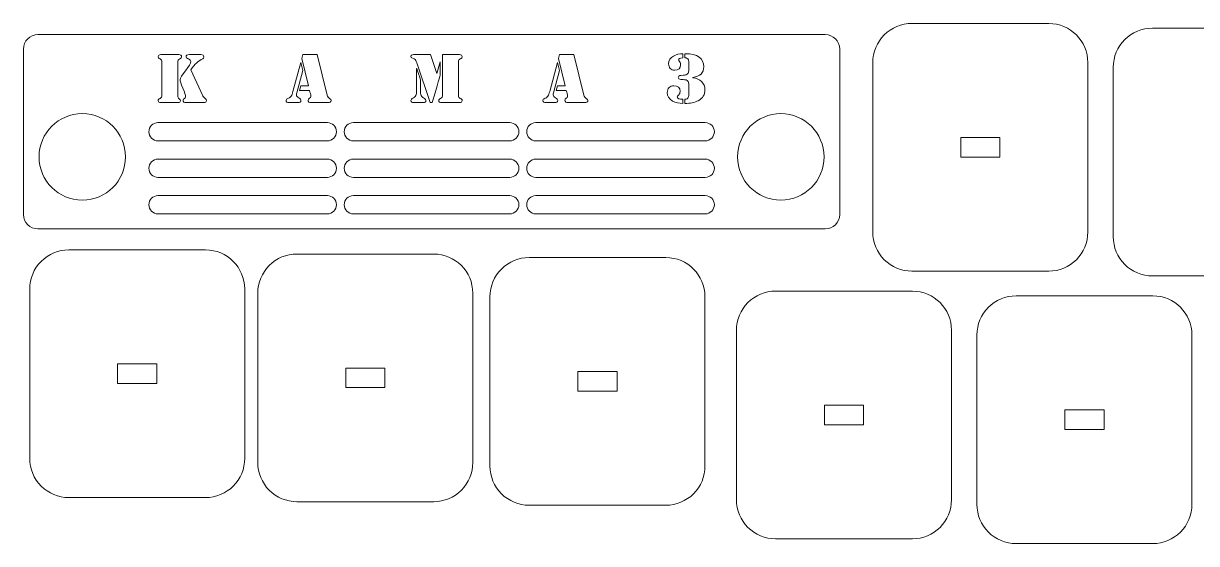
# Model space of a CAD drawing. Header units: centimetres. Extents: x -259 to 261, y 17 to 228.
# Drawn here: x -33.4 to -12.33, y 88.86 to 98.19 of the extents above; entities that cross this region are included whole.
import ezdxf

# ---------------------------------------------------------------- set-up
doc = ezdxf.new("R2010")
doc.units = ezdxf.units.CM
doc.header["$MEASUREMENT"] = 0
doc.layers.add('layer 1', color=7, linetype='Continuous')

msp = doc.modelspace()

# ---------------------------------------------------------------- linework, layer by layer
at = {"layer": 'layer 1', "color": 250, "lineweight": 9}
for points, knots in [([(-18.14339, 97.49106), (-18.14339, 97.67724), (-18.06944, 97.8558), (-17.93778, 97.98745), (-17.93778, 97.98745), (-17.80613, 98.11911), (-17.62757, 98.19306), (-17.44139, 98.19306), (-17.44139, 98.19306), (-17.44139, 98.19306), (-14.98439, 98.19306), (-14.98439, 98.19306), (-14.98439, 98.19306), (-14.59669, 98.19306), (-14.28239, 97.87876), (-14.28239, 97.49106), (-14.28239, 97.49106), (-14.28239, 97.49106), (-14.28239, 94.44906), (-14.28239, 94.44906), (-14.28239, 94.44906), (-14.28239, 94.26288), (-14.35634, 94.08432), (-14.488, 93.95267), (-14.488, 93.95267), (-14.61965, 93.82101), (-14.79821, 93.74706), (-14.98439, 93.74706), (-14.98439, 93.74706), (-14.98439, 93.74706), (-17.44139, 93.74706), (-17.44139, 93.74706), (-17.44139, 93.74706), (-17.62757, 93.74706), (-17.80613, 93.82101), (-17.93778, 93.95267), (-17.93778, 93.95267), (-18.06944, 94.08432), (-18.14339, 94.26288), (-18.14339, 94.44906), (-18.14339, 94.44906), (-18.14339, 94.44906), (-18.14339, 97.49106), (-18.14339, 97.49106)], [0, 0, 0, 0, 0.08333333, 0.08333333, 0.08333333, 0.08333333, 0.16666667, 0.16666667, 0.16666667, 0.16666667, 0.25, 0.25, 0.25, 0.25, 0.33333333, 0.33333333, 0.33333333, 0.33333333, 0.41666667, 0.41666667, 0.41666667, 0.41666667, 0.5, 0.5, 0.5, 0.5, 0.58333333, 0.58333333, 0.58333333, 0.58333333, 0.66666667, 0.66666667, 0.66666667, 0.66666667, 0.75, 0.75, 0.75, 0.75, 0.83333333, 0.83333333, 0.83333333, 0.83333333, 1, 1, 1, 1]), ([(-13.82538, 97.40639), (-13.82538, 97.59257), (-13.75143, 97.77113), (-13.61977, 97.90278), (-13.61977, 97.90278), (-13.48812, 98.03444), (-13.30956, 98.10839), (-13.12338, 98.10839), (-13.12338, 98.10839), (-13.12338, 98.10839), (-10.66638, 98.10839), (-10.66638, 98.10839), (-10.66638, 98.10839), (-10.27868, 98.10839), (-9.96438, 97.79409), (-9.96438, 97.40639), (-9.96438, 97.40639), (-9.96438, 97.40639), (-9.96438, 94.36439), (-9.96438, 94.36439), (-9.96438, 94.36439), (-9.96438, 94.17821), (-10.03833, 93.99965), (-10.16999, 93.868), (-10.16999, 93.868), (-10.30164, 93.73634), (-10.4802, 93.66239), (-10.66638, 93.66239), (-10.66638, 93.66239), (-10.66638, 93.66239), (-13.12338, 93.66239), (-13.12338, 93.66239), (-13.12338, 93.66239), (-13.30956, 93.66239), (-13.48812, 93.73634), (-13.61977, 93.868), (-13.61977, 93.868), (-13.75143, 93.99965), (-13.82538, 94.17821), (-13.82538, 94.36439), (-13.82538, 94.36439), (-13.82538, 94.36439), (-13.82538, 97.40639), (-13.82538, 97.40639)], [0, 0, 0, 0, 0.08333333, 0.08333333, 0.08333333, 0.08333333, 0.16666667, 0.16666667, 0.16666667, 0.16666667, 0.25, 0.25, 0.25, 0.25, 0.33333333, 0.33333333, 0.33333333, 0.33333333, 0.41666667, 0.41666667, 0.41666667, 0.41666667, 0.5, 0.5, 0.5, 0.5, 0.58333333, 0.58333333, 0.58333333, 0.58333333, 0.66666667, 0.66666667, 0.66666667, 0.66666667, 0.75, 0.75, 0.75, 0.75, 0.83333333, 0.83333333, 0.83333333, 0.83333333, 1, 1, 1, 1]), ([(-32.33869, 96.57497), (-32.76732, 96.57497), (-33.11481, 96.22748), (-33.11481, 95.79884), (-33.11481, 95.79884), (-33.11481, 95.3702), (-32.76732, 95.02273), (-32.33869, 95.02273), (-32.33869, 95.02273), (-31.91005, 95.02273), (-31.56257, 95.3702), (-31.56257, 95.79884), (-31.56257, 95.79884), (-31.56257, 96.22748), (-31.91005, 96.57497), (-32.33869, 96.57497)], [0, 0, 0, 0, 0.2, 0.2, 0.2, 0.2, 0.4, 0.4, 0.4, 0.4, 0.6, 0.6, 0.6, 0.6, 1, 1, 1, 1]), ([(-19.79493, 96.57497), (-19.36628, 96.57497), (-19.01881, 96.22748), (-19.01881, 95.79884), (-19.01881, 95.79884), (-19.01881, 95.3702), (-19.36628, 95.02273), (-19.79493, 95.02273), (-19.79493, 95.02273), (-20.22357, 95.02273), (-20.57105, 95.3702), (-20.57105, 95.79884), (-20.57105, 95.79884), (-20.57105, 96.22748), (-20.22357, 96.57497), (-19.79493, 96.57497)], [0, 0, 0, 0, 0.2, 0.2, 0.2, 0.2, 0.4, 0.4, 0.4, 0.4, 0.6, 0.6, 0.6, 0.6, 1, 1, 1, 1]), ([(-30.98083, 96.08542), (-31.07128, 96.08542), (-31.14462, 96.15877), (-31.14462, 96.24921), (-31.14462, 96.24921), (-31.14462, 96.33972), (-31.07128, 96.41301), (-30.98083, 96.41301)], [0, 0, 0, 0, 0.33333333, 0.33333333, 0.33333333, 0.33333333, 1, 1, 1, 1]), ([(-27.93878, 96.41301), (-27.84834, 96.41301), (-27.775, 96.33972), (-27.775, 96.24921), (-27.775, 96.24921), (-27.775, 96.15877), (-27.84834, 96.08542), (-27.93878, 96.08542)], [0, 0, 0, 0, 0.33333333, 0.33333333, 0.33333333, 0.33333333, 1, 1, 1, 1]), ([(-27.47081, 96.08542), (-27.56126, 96.08542), (-27.6346, 96.15877), (-27.6346, 96.24921), (-27.6346, 96.24921), (-27.6346, 96.33972), (-27.56126, 96.41301), (-27.47081, 96.41301)], [0, 0, 0, 0, 0.33333333, 0.33333333, 0.33333333, 0.33333333, 1, 1, 1, 1]), ([(-24.66281, 96.41301), (-24.57231, 96.41301), (-24.49907, 96.33972), (-24.49907, 96.24921), (-24.49907, 96.24921), (-24.49907, 96.15877), (-24.57231, 96.08542), (-24.66281, 96.08542)], [0, 0, 0, 0, 0.33333333, 0.33333333, 0.33333333, 0.33333333, 1, 1, 1, 1]), ([(-24.19478, 96.08542), (-24.28528, 96.08542), (-24.35857, 96.15877), (-24.35857, 96.24921), (-24.35857, 96.24921), (-24.35857, 96.33972), (-24.28528, 96.41301), (-24.19478, 96.41301)], [0, 0, 0, 0, 0.33333333, 0.33333333, 0.33333333, 0.33333333, 1, 1, 1, 1]), ([(-21.15284, 96.41301), (-21.06234, 96.41301), (-20.989, 96.33972), (-20.989, 96.24921), (-20.989, 96.24921), (-20.989, 96.15877), (-21.06234, 96.08542), (-21.15284, 96.08542)], [0, 0, 0, 0, 0.33333333, 0.33333333, 0.33333333, 0.33333333, 1, 1, 1, 1]), ([(-16.56485, 95.79408), (-16.56485, 95.79408), (-15.86093, 95.79408), (-15.86093, 95.79408), (-15.86093, 95.79408), (-15.86093, 95.79408), (-15.86093, 96.14604), (-15.86093, 96.14604), (-15.86093, 96.14604), (-15.86093, 96.14604), (-16.56485, 96.14604), (-16.56485, 96.14604), (-16.56485, 96.14604), (-16.56485, 96.14604), (-16.56485, 95.79408), (-16.56485, 95.79408)], [0, 0, 0, 0, 0.2, 0.2, 0.2, 0.2, 0.4, 0.4, 0.4, 0.4, 0.6, 0.6, 0.6, 0.6, 1, 1, 1, 1]), ([(-30.98083, 95.43019), (-31.07128, 95.43019), (-31.14462, 95.50358), (-31.14462, 95.59399), (-31.14462, 95.59399), (-31.14462, 95.68443), (-31.07128, 95.75778), (-30.98083, 95.75778)], [0, 0, 0, 0, 0.33333333, 0.33333333, 0.33333333, 0.33333333, 1, 1, 1, 1]), ([(-27.93878, 95.75778), (-27.84834, 95.75778), (-27.775, 95.68443), (-27.775, 95.59399), (-27.775, 95.59399), (-27.775, 95.50358), (-27.84834, 95.43019), (-27.93878, 95.43019)], [0, 0, 0, 0, 0.33333333, 0.33333333, 0.33333333, 0.33333333, 1, 1, 1, 1]), ([(-27.47081, 95.75778), (-27.56126, 95.75778), (-27.6346, 95.68443), (-27.6346, 95.59399), (-27.6346, 95.59399), (-27.6346, 95.50358), (-27.56126, 95.43019), (-27.47081, 95.43019)], [0, 0, 0, 0, 0.33333333, 0.33333333, 0.33333333, 0.33333333, 1, 1, 1, 1]), ([(-24.66281, 95.43019), (-24.57231, 95.43019), (-24.49907, 95.50358), (-24.49907, 95.59399), (-24.49907, 95.59399), (-24.49907, 95.68443), (-24.57231, 95.75778), (-24.66281, 95.75778)], [0, 0, 0, 0, 0.33333333, 0.33333333, 0.33333333, 0.33333333, 1, 1, 1, 1]), ([(-24.19478, 95.75778), (-24.28528, 95.75778), (-24.35857, 95.68443), (-24.35857, 95.59399), (-24.35857, 95.59399), (-24.35857, 95.50358), (-24.28528, 95.43019), (-24.19478, 95.43019)], [0, 0, 0, 0, 0.33333333, 0.33333333, 0.33333333, 0.33333333, 1, 1, 1, 1]), ([(-21.15284, 95.43019), (-21.06234, 95.43019), (-20.989, 95.50358), (-20.989, 95.59399), (-20.989, 95.59399), (-20.989, 95.68443), (-21.06234, 95.75778), (-21.15284, 95.75778)], [0, 0, 0, 0, 0.33333333, 0.33333333, 0.33333333, 0.33333333, 1, 1, 1, 1]), ([(-30.98083, 94.77502), (-31.07128, 94.77502), (-31.14462, 94.84837), (-31.14462, 94.93886), (-31.14462, 94.93886), (-31.14462, 95.02932), (-31.07128, 95.10265), (-30.98083, 95.10265)], [0, 0, 0, 0, 0.33333333, 0.33333333, 0.33333333, 0.33333333, 1, 1, 1, 1]), ([(-27.93878, 95.10265), (-27.84834, 95.10265), (-27.775, 95.02932), (-27.775, 94.93886), (-27.775, 94.93886), (-27.775, 94.84837), (-27.84834, 94.77502), (-27.93878, 94.77502)], [0, 0, 0, 0, 0.33333333, 0.33333333, 0.33333333, 0.33333333, 1, 1, 1, 1]), ([(-27.47081, 94.77502), (-27.56126, 94.77502), (-27.6346, 94.84837), (-27.6346, 94.93886), (-27.6346, 94.93886), (-27.6346, 95.02932), (-27.56126, 95.10265), (-27.47081, 95.10265)], [0, 0, 0, 0, 0.33333333, 0.33333333, 0.33333333, 0.33333333, 1, 1, 1, 1]), ([(-24.66281, 95.10265), (-24.57231, 95.10265), (-24.49907, 95.02932), (-24.49907, 94.93886), (-24.49907, 94.93886), (-24.49907, 94.84837), (-24.57231, 94.77502), (-24.66281, 94.77502)], [0, 0, 0, 0, 0.33333333, 0.33333333, 0.33333333, 0.33333333, 1, 1, 1, 1]), ([(-24.19478, 95.10265), (-24.28528, 95.10265), (-24.35857, 95.02932), (-24.35857, 94.93886), (-24.35857, 94.93886), (-24.35857, 94.84837), (-24.28528, 94.77502), (-24.19478, 94.77502)], [0, 0, 0, 0, 0.33333333, 0.33333333, 0.33333333, 0.33333333, 1, 1, 1, 1]), ([(-21.15284, 94.77502), (-21.06234, 94.77502), (-20.989, 94.84837), (-20.989, 94.93886), (-20.989, 94.93886), (-20.989, 95.02932), (-21.06234, 95.10265), (-21.15284, 95.10265)], [0, 0, 0, 0, 0.33333333, 0.33333333, 0.33333333, 0.33333333, 1, 1, 1, 1]), ([(-33.2835, 93.42668), (-33.2835, 93.61286), (-33.20955, 93.79142), (-33.07789, 93.92307), (-33.07789, 93.92307), (-32.94624, 94.05473), (-32.76768, 94.12868), (-32.5815, 94.12868), (-32.5815, 94.12868), (-32.5815, 94.12868), (-30.1245, 94.12868), (-30.1245, 94.12868), (-30.1245, 94.12868), (-29.7368, 94.12868), (-29.4225, 93.81438), (-29.4225, 93.42668), (-29.4225, 93.42668), (-29.4225, 93.42668), (-29.4225, 90.38468), (-29.4225, 90.38468), (-29.4225, 90.38468), (-29.4225, 90.1985), (-29.49645, 90.01994), (-29.62811, 89.88829), (-29.62811, 89.88829), (-29.75976, 89.75663), (-29.93832, 89.68268), (-30.1245, 89.68268), (-30.1245, 89.68268), (-30.1245, 89.68268), (-32.5815, 89.68268), (-32.5815, 89.68268), (-32.5815, 89.68268), (-32.76768, 89.68268), (-32.94624, 89.75663), (-33.07789, 89.88829), (-33.07789, 89.88829), (-33.20955, 90.01994), (-33.2835, 90.1985), (-33.2835, 90.38468), (-33.2835, 90.38468), (-33.2835, 90.38468), (-33.2835, 93.42668), (-33.2835, 93.42668)], [0, 0, 0, 0, 0.08333333, 0.08333333, 0.08333333, 0.08333333, 0.16666667, 0.16666667, 0.16666667, 0.16666667, 0.25, 0.25, 0.25, 0.25, 0.33333333, 0.33333333, 0.33333333, 0.33333333, 0.41666667, 0.41666667, 0.41666667, 0.41666667, 0.5, 0.5, 0.5, 0.5, 0.58333333, 0.58333333, 0.58333333, 0.58333333, 0.66666667, 0.66666667, 0.66666667, 0.66666667, 0.75, 0.75, 0.75, 0.75, 0.83333333, 0.83333333, 0.83333333, 0.83333333, 1, 1, 1, 1]), ([(-29.18779, 93.35261), (-29.18779, 93.53879), (-29.11384, 93.71735), (-28.98218, 93.849), (-28.98218, 93.849), (-28.85053, 93.98066), (-28.67197, 94.05461), (-28.48579, 94.05461), (-28.48579, 94.05461), (-28.48579, 94.05461), (-26.02879, 94.05461), (-26.02879, 94.05461), (-26.02879, 94.05461), (-25.64109, 94.05461), (-25.32679, 93.74031), (-25.32679, 93.35261), (-25.32679, 93.35261), (-25.32679, 93.35261), (-25.32679, 90.31061), (-25.32679, 90.31061), (-25.32679, 90.31061), (-25.32679, 90.12443), (-25.40074, 89.94587), (-25.5324, 89.81422), (-25.5324, 89.81422), (-25.66405, 89.68256), (-25.84261, 89.60861), (-26.02879, 89.60861), (-26.02879, 89.60861), (-26.02879, 89.60861), (-28.48579, 89.60861), (-28.48579, 89.60861), (-28.48579, 89.60861), (-28.67197, 89.60861), (-28.85053, 89.68256), (-28.98218, 89.81422), (-28.98218, 89.81422), (-29.11384, 89.94587), (-29.18779, 90.12443), (-29.18779, 90.31061), (-29.18779, 90.31061), (-29.18779, 90.31061), (-29.18779, 93.35261), (-29.18779, 93.35261)], [0, 0, 0, 0, 0.08333333, 0.08333333, 0.08333333, 0.08333333, 0.16666667, 0.16666667, 0.16666667, 0.16666667, 0.25, 0.25, 0.25, 0.25, 0.33333333, 0.33333333, 0.33333333, 0.33333333, 0.41666667, 0.41666667, 0.41666667, 0.41666667, 0.5, 0.5, 0.5, 0.5, 0.58333333, 0.58333333, 0.58333333, 0.58333333, 0.66666667, 0.66666667, 0.66666667, 0.66666667, 0.75, 0.75, 0.75, 0.75, 0.83333333, 0.83333333, 0.83333333, 0.83333333, 1, 1, 1, 1]), ([(-25.01795, 93.28911), (-25.01795, 93.47529), (-24.944, 93.65385), (-24.81234, 93.7855), (-24.81234, 93.7855), (-24.68069, 93.91716), (-24.50213, 93.99111), (-24.31595, 93.99111), (-24.31595, 93.99111), (-24.31595, 93.99111), (-21.85895, 93.99111), (-21.85895, 93.99111), (-21.85895, 93.99111), (-21.47125, 93.99111), (-21.15695, 93.67681), (-21.15695, 93.28911), (-21.15695, 93.28911), (-21.15695, 93.28911), (-21.15695, 90.24711), (-21.15695, 90.24711), (-21.15695, 90.24711), (-21.15695, 90.06093), (-21.2309, 89.88237), (-21.36256, 89.75072), (-21.36256, 89.75072), (-21.49421, 89.61906), (-21.67277, 89.54511), (-21.85895, 89.54511), (-21.85895, 89.54511), (-21.85895, 89.54511), (-24.31595, 89.54511), (-24.31595, 89.54511), (-24.31595, 89.54511), (-24.50213, 89.54511), (-24.68069, 89.61906), (-24.81234, 89.75072), (-24.81234, 89.75072), (-24.944, 89.88237), (-25.01795, 90.06093), (-25.01795, 90.24711), (-25.01795, 90.24711), (-25.01795, 90.24711), (-25.01795, 93.28911), (-25.01795, 93.28911)], [0, 0, 0, 0, 0.08333333, 0.08333333, 0.08333333, 0.08333333, 0.16666667, 0.16666667, 0.16666667, 0.16666667, 0.25, 0.25, 0.25, 0.25, 0.33333333, 0.33333333, 0.33333333, 0.33333333, 0.41666667, 0.41666667, 0.41666667, 0.41666667, 0.5, 0.5, 0.5, 0.5, 0.58333333, 0.58333333, 0.58333333, 0.58333333, 0.66666667, 0.66666667, 0.66666667, 0.66666667, 0.75, 0.75, 0.75, 0.75, 0.83333333, 0.83333333, 0.83333333, 0.83333333, 1, 1, 1, 1]), ([(-20.59163, 92.68622), (-20.59163, 92.8724), (-20.51768, 93.05096), (-20.38602, 93.18261), (-20.38602, 93.18261), (-20.25437, 93.31427), (-20.07581, 93.38822), (-19.88963, 93.38822), (-19.88963, 93.38822), (-19.88963, 93.38822), (-17.43263, 93.38822), (-17.43263, 93.38822), (-17.43263, 93.38822), (-17.04493, 93.38822), (-16.73063, 93.07392), (-16.73063, 92.68622), (-16.73063, 92.68622), (-16.73063, 92.68622), (-16.73063, 89.64422), (-16.73063, 89.64422), (-16.73063, 89.64422), (-16.73063, 89.45804), (-16.80458, 89.27948), (-16.93624, 89.14783), (-16.93624, 89.14783), (-17.06789, 89.01617), (-17.24645, 88.94222), (-17.43263, 88.94222), (-17.43263, 88.94222), (-17.43263, 88.94222), (-19.88963, 88.94222), (-19.88963, 88.94222), (-19.88963, 88.94222), (-20.07581, 88.94222), (-20.25437, 89.01617), (-20.38602, 89.14783), (-20.38602, 89.14783), (-20.51768, 89.27948), (-20.59163, 89.45804), (-20.59163, 89.64422), (-20.59163, 89.64422), (-20.59163, 89.64422), (-20.59163, 92.68622), (-20.59163, 92.68622)], [0, 0, 0, 0, 0.08333333, 0.08333333, 0.08333333, 0.08333333, 0.16666667, 0.16666667, 0.16666667, 0.16666667, 0.25, 0.25, 0.25, 0.25, 0.33333333, 0.33333333, 0.33333333, 0.33333333, 0.41666667, 0.41666667, 0.41666667, 0.41666667, 0.5, 0.5, 0.5, 0.5, 0.58333333, 0.58333333, 0.58333333, 0.58333333, 0.66666667, 0.66666667, 0.66666667, 0.66666667, 0.75, 0.75, 0.75, 0.75, 0.83333333, 0.83333333, 0.83333333, 0.83333333, 1, 1, 1, 1]), ([(-16.27362, 92.60155), (-16.27362, 92.78773), (-16.19967, 92.96629), (-16.06801, 93.09794), (-16.06801, 93.09794), (-15.93636, 93.2296), (-15.7578, 93.30355), (-15.57162, 93.30355), (-15.57162, 93.30355), (-15.57162, 93.30355), (-13.11462, 93.30355), (-13.11462, 93.30355), (-13.11462, 93.30355), (-12.72692, 93.30355), (-12.41262, 92.98925), (-12.41262, 92.60155), (-12.41262, 92.60155), (-12.41262, 92.60155), (-12.41262, 89.55955), (-12.41262, 89.55955), (-12.41262, 89.55955), (-12.41262, 89.37337), (-12.48657, 89.19481), (-12.61823, 89.06316), (-12.61823, 89.06316), (-12.74988, 88.9315), (-12.92844, 88.85755), (-13.11462, 88.85755), (-13.11462, 88.85755), (-13.11462, 88.85755), (-15.57162, 88.85755), (-15.57162, 88.85755), (-15.57162, 88.85755), (-15.7578, 88.85755), (-15.93636, 88.9315), (-16.06801, 89.06316), (-16.06801, 89.06316), (-16.19967, 89.19481), (-16.27362, 89.37337), (-16.27362, 89.55955), (-16.27362, 89.55955), (-16.27362, 89.55955), (-16.27362, 92.60155), (-16.27362, 92.60155)], [0, 0, 0, 0, 0.08333333, 0.08333333, 0.08333333, 0.08333333, 0.16666667, 0.16666667, 0.16666667, 0.16666667, 0.25, 0.25, 0.25, 0.25, 0.33333333, 0.33333333, 0.33333333, 0.33333333, 0.41666667, 0.41666667, 0.41666667, 0.41666667, 0.5, 0.5, 0.5, 0.5, 0.58333333, 0.58333333, 0.58333333, 0.58333333, 0.66666667, 0.66666667, 0.66666667, 0.66666667, 0.75, 0.75, 0.75, 0.75, 0.83333333, 0.83333333, 0.83333333, 0.83333333, 1, 1, 1, 1]), ([(-31.70496, 91.7297), (-31.70496, 91.7297), (-31.00104, 91.7297), (-31.00104, 91.7297), (-31.00104, 91.7297), (-31.00104, 91.7297), (-31.00104, 92.08166), (-31.00104, 92.08166), (-31.00104, 92.08166), (-31.00104, 92.08166), (-31.70496, 92.08166), (-31.70496, 92.08166), (-31.70496, 92.08166), (-31.70496, 92.08166), (-31.70496, 91.7297), (-31.70496, 91.7297)], [0, 0, 0, 0, 0.2, 0.2, 0.2, 0.2, 0.4, 0.4, 0.4, 0.4, 0.6, 0.6, 0.6, 0.6, 1, 1, 1, 1]), ([(-27.60925, 91.65563), (-27.60925, 91.65563), (-26.90533, 91.65563), (-26.90533, 91.65563), (-26.90533, 91.65563), (-26.90533, 91.65563), (-26.90533, 92.00759), (-26.90533, 92.00759), (-26.90533, 92.00759), (-26.90533, 92.00759), (-27.60925, 92.00759), (-27.60925, 92.00759), (-27.60925, 92.00759), (-27.60925, 92.00759), (-27.60925, 91.65563), (-27.60925, 91.65563)], [0, 0, 0, 0, 0.2, 0.2, 0.2, 0.2, 0.4, 0.4, 0.4, 0.4, 0.6, 0.6, 0.6, 0.6, 1, 1, 1, 1]), ([(-23.43941, 91.59213), (-23.43941, 91.59213), (-22.73549, 91.59213), (-22.73549, 91.59213), (-22.73549, 91.59213), (-22.73549, 91.59213), (-22.73549, 91.94409), (-22.73549, 91.94409), (-22.73549, 91.94409), (-22.73549, 91.94409), (-23.43941, 91.94409), (-23.43941, 91.94409), (-23.43941, 91.94409), (-23.43941, 91.94409), (-23.43941, 91.59213), (-23.43941, 91.59213)], [0, 0, 0, 0, 0.2, 0.2, 0.2, 0.2, 0.4, 0.4, 0.4, 0.4, 0.6, 0.6, 0.6, 0.6, 1, 1, 1, 1]), ([(-19.01309, 90.98924), (-19.01309, 90.98924), (-18.30917, 90.98924), (-18.30917, 90.98924), (-18.30917, 90.98924), (-18.30917, 90.98924), (-18.30917, 91.3412), (-18.30917, 91.3412), (-18.30917, 91.3412), (-18.30917, 91.3412), (-19.01309, 91.3412), (-19.01309, 91.3412), (-19.01309, 91.3412), (-19.01309, 91.3412), (-19.01309, 90.98924), (-19.01309, 90.98924)], [0, 0, 0, 0, 0.2, 0.2, 0.2, 0.2, 0.4, 0.4, 0.4, 0.4, 0.6, 0.6, 0.6, 0.6, 1, 1, 1, 1]), ([(-14.69508, 90.90457), (-14.69508, 90.90457), (-13.99116, 90.90457), (-13.99116, 90.90457), (-13.99116, 90.90457), (-13.99116, 90.90457), (-13.99116, 91.25653), (-13.99116, 91.25653), (-13.99116, 91.25653), (-13.99116, 91.25653), (-14.69508, 91.25653), (-14.69508, 91.25653), (-14.69508, 91.25653), (-14.69508, 91.25653), (-14.69508, 90.90457), (-14.69508, 90.90457)], [0, 0, 0, 0, 0.2, 0.2, 0.2, 0.2, 0.4, 0.4, 0.4, 0.4, 0.6, 0.6, 0.6, 0.6, 1, 1, 1, 1])]:
    msp.add_open_spline(points, degree=3, knots=knots, dxfattribs=at)
for points in [[(-33.39576, 97.73351), (-33.39576, 97.8765), (-33.27876, 97.99351), (-33.13576, 97.99351)], [(-33.13576, 97.99351), (-33.13576, 97.99351), (-18.99786, 97.99351), (-18.99786, 97.99351)], [(-18.99786, 97.99351), (-18.85486, 97.99351), (-18.73786, 97.8765), (-18.73786, 97.73351)], [(-33.39576, 94.76492), (-33.39576, 94.76492), (-33.39576, 97.73351), (-33.39576, 97.73351)], [(-18.73786, 97.73351), (-18.73786, 97.73351), (-18.73786, 94.76492), (-18.73786, 94.76492)], [(-30.98083, 96.41301), (-30.98083, 96.41301), (-27.93878, 96.41301), (-27.93878, 96.41301)], [(-27.47081, 96.41301), (-27.47081, 96.41301), (-24.66281, 96.41301), (-24.66281, 96.41301)], [(-24.19478, 96.41301), (-24.19478, 96.41301), (-21.15284, 96.41301), (-21.15284, 96.41301)], [(-27.93878, 96.08542), (-27.93878, 96.08542), (-30.98083, 96.08542), (-30.98083, 96.08542)], [(-24.66281, 96.08542), (-24.66281, 96.08542), (-27.47081, 96.08542), (-27.47081, 96.08542)], [(-21.15284, 96.08542), (-21.15284, 96.08542), (-24.19478, 96.08542), (-24.19478, 96.08542)], [(-30.98083, 95.75778), (-30.98083, 95.75778), (-27.93878, 95.75778), (-27.93878, 95.75778)], [(-24.66281, 95.75778), (-24.66281, 95.75778), (-27.47081, 95.75778), (-27.47081, 95.75778)], [(-21.15284, 95.75778), (-21.15284, 95.75778), (-24.19478, 95.75778), (-24.19478, 95.75778)], [(-27.93878, 95.43019), (-27.93878, 95.43019), (-30.98083, 95.43019), (-30.98083, 95.43019)], [(-27.47081, 95.43019), (-27.47081, 95.43019), (-24.66281, 95.43019), (-24.66281, 95.43019)], [(-24.19478, 95.43019), (-24.19478, 95.43019), (-21.15284, 95.43019), (-21.15284, 95.43019)], [(-30.98083, 95.10265), (-30.98083, 95.10265), (-27.93878, 95.10265), (-27.93878, 95.10265)], [(-27.47081, 95.10265), (-27.47081, 95.10265), (-24.66281, 95.10265), (-24.66281, 95.10265)], [(-21.15284, 95.10265), (-21.15284, 95.10265), (-24.19478, 95.10265), (-24.19478, 95.10265)], [(-33.13576, 94.50493), (-33.27876, 94.50493), (-33.39576, 94.62192), (-33.39576, 94.76492)], [(-27.93878, 94.77502), (-27.93878, 94.77502), (-30.98083, 94.77502), (-30.98083, 94.77502)], [(-24.66281, 94.77502), (-24.66281, 94.77502), (-27.47081, 94.77502), (-27.47081, 94.77502)], [(-24.19478, 94.77502), (-24.19478, 94.77502), (-21.15284, 94.77502), (-21.15284, 94.77502)], [(-18.73786, 94.76492), (-18.73786, 94.62192), (-18.85486, 94.50493), (-18.99786, 94.50493)], [(-18.99786, 94.50493), (-18.99786, 94.50493), (-33.13576, 94.50493), (-33.13576, 94.50493)]]:
    msp.add_open_spline(points, degree=3, dxfattribs=at)
at = {"layer": 'layer 1', "color": 2, "lineweight": 9}
for points, knots in [([(-30.90969, 97.50353), (-30.90969, 97.52826), (-30.92086, 97.5464), (-30.94319, 97.55796), (-30.94319, 97.55796), (-30.96552, 97.56952), (-30.97668, 97.58329), (-30.97668, 97.59923), (-30.97668, 97.59923), (-30.97668, 97.62236), (-30.96014, 97.63392), (-30.92724, 97.63392)], [0, 0, 0, 0, 0.25, 0.25, 0.25, 0.25, 0.5, 0.5, 0.5, 0.5, 1, 1, 1, 1]), ([(-30.60503, 97.63392), (-30.57293, 97.63392), (-30.55678, 97.62236), (-30.55678, 97.59923), (-30.55678, 97.59923), (-30.55678, 97.58248), (-30.56794, 97.56832), (-30.59027, 97.55676), (-30.59027, 97.55676), (-30.61261, 97.5452), (-30.62377, 97.52665), (-30.62377, 97.50113)], [0, 0, 0, 0, 0.25, 0.25, 0.25, 0.25, 0.5, 0.5, 0.5, 0.5, 1, 1, 1, 1]), ([(-30.47303, 96.77257), (-30.51052, 96.77257), (-30.52926, 96.78653), (-30.52926, 96.81445), (-30.52926, 96.81445), (-30.52926, 96.82721), (-30.52169, 96.83798), (-30.50653, 96.84675), (-30.50653, 96.84675), (-30.49138, 96.85552), (-30.4838, 96.8635), (-30.4838, 96.87067), (-30.4838, 96.87067), (-30.4838, 96.90099), (-30.50055, 96.95482), (-30.53405, 97.03218), (-30.53405, 97.03218), (-30.56754, 97.10953), (-30.58429, 97.16217), (-30.58429, 97.19009), (-30.58429, 97.19009), (-30.58429, 97.21242), (-30.55238, 97.26426), (-30.48858, 97.34562), (-30.48858, 97.34562), (-30.42478, 97.42697), (-30.39288, 97.4812), (-30.39288, 97.50831), (-30.39288, 97.50831), (-30.39288, 97.52826), (-30.40663, 97.5446), (-30.43415, 97.55736), (-30.43415, 97.55736), (-30.46167, 97.57012), (-30.47543, 97.58288), (-30.47543, 97.59564), (-30.47543, 97.59564), (-30.47543, 97.62116), (-30.45589, 97.63392), (-30.41681, 97.63392)], [0, 0, 0, 0, 0.09090909, 0.09090909, 0.09090909, 0.09090909, 0.18181818, 0.18181818, 0.18181818, 0.18181818, 0.27272727, 0.27272727, 0.27272727, 0.27272727, 0.36363636, 0.36363636, 0.36363636, 0.36363636, 0.45454545, 0.45454545, 0.45454545, 0.45454545, 0.54545455, 0.54545455, 0.54545455, 0.54545455, 0.63636364, 0.63636364, 0.63636364, 0.63636364, 0.72727273, 0.72727273, 0.72727273, 0.72727273, 0.81818182, 0.81818182, 0.81818182, 0.81818182, 1, 1, 1, 1]), ([(-30.20865, 97.63392), (-30.17434, 97.63392), (-30.15721, 97.62076), (-30.15721, 97.59444), (-30.15721, 97.59444), (-30.15721, 97.5769), (-30.16399, 97.56534), (-30.17754, 97.55976), (-30.17754, 97.55976), (-30.24932, 97.52864), (-30.31991, 97.46285), (-30.38929, 97.36237)], [0, 0, 0, 0, 0.25, 0.25, 0.25, 0.25, 0.5, 0.5, 0.5, 0.5, 1, 1, 1, 1]), ([(-28.25915, 96.98791), (-28.25915, 96.98791), (-28.43741, 96.98791), (-28.43741, 96.98791), (-28.43741, 96.98791), (-28.43741, 96.98791), (-28.41467, 97.07524), (-28.41467, 97.07524), (-28.41467, 97.07524), (-28.41467, 97.07524), (-28.27949, 97.07524), (-28.27949, 97.07524), (-28.27949, 97.07524), (-28.27949, 97.07524), (-28.39912, 97.56214), (-28.39912, 97.56214), (-28.39912, 97.56214), (-28.39912, 97.56214), (-28.37759, 97.63392), (-28.37759, 97.63392), (-28.37759, 97.63392), (-28.37759, 97.63392), (-28.12158, 97.63392), (-28.12158, 97.63392), (-28.12158, 97.63392), (-28.12158, 97.63392), (-27.94213, 96.90657), (-27.94213, 96.90657)], [0, 0, 0, 0, 0.125, 0.125, 0.125, 0.125, 0.25, 0.25, 0.25, 0.25, 0.375, 0.375, 0.375, 0.375, 0.5, 0.5, 0.5, 0.5, 0.625, 0.625, 0.625, 0.625, 0.75, 0.75, 0.75, 0.75, 1, 1, 1, 1]), ([(-26.33239, 97.48558), (-26.34354, 97.51907), (-26.35831, 97.5426), (-26.37665, 97.55616), (-26.37665, 97.55616), (-26.38144, 97.55935), (-26.39539, 97.56573), (-26.41852, 97.57531), (-26.41852, 97.57531), (-26.43049, 97.5793), (-26.43647, 97.58846), (-26.43647, 97.60283), (-26.43647, 97.60283), (-26.43647, 97.62356), (-26.42092, 97.63392), (-26.3898, 97.63392)], [0, 0, 0, 0, 0.2, 0.2, 0.2, 0.2, 0.4, 0.4, 0.4, 0.4, 0.6, 0.6, 0.6, 0.6, 1, 1, 1, 1]), ([(-26.3898, 97.63392), (-26.3898, 97.63392), (-26.08833, 97.63392), (-26.08833, 97.63392), (-26.08833, 97.63392), (-26.08833, 97.63392), (-25.97349, 97.29417), (-25.97349, 97.29417), (-25.97349, 97.29417), (-25.97349, 97.29417), (-25.91248, 97.50591), (-25.91248, 97.50591), (-25.91248, 97.50591), (-25.91248, 97.50591), (-25.91009, 97.50591), (-25.91009, 97.50591), (-25.91009, 97.50591), (-25.91009, 97.50591), (-25.91009, 97.27024), (-25.91009, 97.27024)], [0, 0, 0, 0, 0.16666667, 0.16666667, 0.16666667, 0.16666667, 0.33333333, 0.33333333, 0.33333333, 0.33333333, 0.5, 0.5, 0.5, 0.5, 0.66666667, 0.66666667, 0.66666667, 0.66666667, 1, 1, 1, 1]), ([(-25.56694, 97.63392), (-25.53404, 97.63392), (-25.51769, 97.62236), (-25.51769, 97.59923), (-25.51769, 97.59923), (-25.51769, 97.58248), (-25.52886, 97.56872), (-25.55118, 97.55796), (-25.55118, 97.55796), (-25.57352, 97.54719), (-25.58468, 97.53064), (-25.58468, 97.50831)], [0, 0, 0, 0, 0.25, 0.25, 0.25, 0.25, 0.5, 0.5, 0.5, 0.5, 1, 1, 1, 1]), ([(-23.64835, 96.98791), (-23.64835, 96.98791), (-23.82661, 96.98791), (-23.82661, 96.98791), (-23.82661, 96.98791), (-23.82661, 96.98791), (-23.80388, 97.07524), (-23.80388, 97.07524), (-23.80388, 97.07524), (-23.80388, 97.07524), (-23.66869, 97.07524), (-23.66869, 97.07524), (-23.66869, 97.07524), (-23.66869, 97.07524), (-23.78832, 97.56214), (-23.78832, 97.56214), (-23.78832, 97.56214), (-23.78832, 97.56214), (-23.76679, 97.63392), (-23.76679, 97.63392), (-23.76679, 97.63392), (-23.76679, 97.63392), (-23.51077, 97.63392), (-23.51077, 97.63392), (-23.51077, 97.63392), (-23.51077, 97.63392), (-23.33133, 96.90657), (-23.33133, 96.90657)], [0, 0, 0, 0, 0.125, 0.125, 0.125, 0.125, 0.25, 0.25, 0.25, 0.25, 0.375, 0.375, 0.375, 0.375, 0.5, 0.5, 0.5, 0.5, 0.625, 0.625, 0.625, 0.625, 0.75, 0.75, 0.75, 0.75, 1, 1, 1, 1]), ([(-21.62708, 97.52725), (-21.60714, 97.50951), (-21.59717, 97.48438), (-21.59717, 97.45148), (-21.59717, 97.45148), (-21.59717, 97.38729), (-21.63067, 97.35518), (-21.69766, 97.35518), (-21.69766, 97.35518), (-21.73196, 97.35518), (-21.75926, 97.36595), (-21.77961, 97.38748), (-21.77961, 97.38748), (-21.79995, 97.40901), (-21.81012, 97.43694), (-21.81012, 97.47123), (-21.81012, 97.47123), (-21.81012, 97.53025), (-21.78061, 97.5761), (-21.72159, 97.60881), (-21.72159, 97.60881), (-21.67294, 97.63591), (-21.61671, 97.64947), (-21.55291, 97.64947)], [0, 0, 0, 0, 0.14285714, 0.14285714, 0.14285714, 0.14285714, 0.28571429, 0.28571429, 0.28571429, 0.28571429, 0.42857143, 0.42857143, 0.42857143, 0.42857143, 0.57142857, 0.57142857, 0.57142857, 0.57142857, 0.71428571, 0.71428571, 0.71428571, 0.71428571, 1, 1, 1, 1]), ([(-21.51702, 97.64947), (-21.2913, 97.64947), (-21.17845, 97.57132), (-21.17845, 97.41499), (-21.17845, 97.41499), (-21.17845, 97.30493), (-21.24386, 97.24154), (-21.37466, 97.22479)], [0, 0, 0, 0, 0.33333333, 0.33333333, 0.33333333, 0.33333333, 1, 1, 1, 1]), ([(-21.44763, 97.46863), (-21.44763, 97.50473), (-21.45041, 97.52944), (-21.45601, 97.54301), (-21.45601, 97.54301), (-21.46637, 97.56454), (-21.48671, 97.57531), (-21.51702, 97.57531)], [0, 0, 0, 0, 0.33333333, 0.33333333, 0.33333333, 0.33333333, 1, 1, 1, 1]), ([(-28.41707, 97.49396), (-28.41707, 97.49396), (-28.38118, 97.3468), (-28.38118, 97.3468), (-28.38118, 97.3468), (-28.38118, 97.3468), (-28.48765, 96.94963), (-28.48765, 96.94963)], [0, 0, 0, 0, 0.33333333, 0.33333333, 0.33333333, 0.33333333, 1, 1, 1, 1]), ([(-26.33598, 97.38509), (-26.31624, 97.33565), (-26.29351, 97.26864), (-26.26799, 97.1841), (-26.26799, 97.1841), (-26.2646, 97.16257), (-26.2634, 97.12788), (-26.2642, 97.08002), (-26.2642, 97.08002), (-26.26659, 97.00187), (-26.26779, 96.96598), (-26.26779, 96.97237), (-26.26779, 96.97237), (-26.26779, 96.93329), (-26.25901, 96.90337), (-26.24147, 96.88263), (-26.24147, 96.88263), (-26.23429, 96.87306), (-26.21834, 96.8611), (-26.19361, 96.84675), (-26.19361, 96.84675), (-26.17607, 96.83717), (-26.1673, 96.82561), (-26.1673, 96.81205), (-26.1673, 96.81205), (-26.1673, 96.78574), (-26.18444, 96.77257), (-26.21874, 96.77257)], [0, 0, 0, 0, 0.125, 0.125, 0.125, 0.125, 0.25, 0.25, 0.25, 0.25, 0.375, 0.375, 0.375, 0.375, 0.5, 0.5, 0.5, 0.5, 0.625, 0.625, 0.625, 0.625, 0.75, 0.75, 0.75, 0.75, 1, 1, 1, 1]), ([(-26.05723, 96.77257), (-26.05723, 96.77257), (-26.09432, 96.77257), (-26.09432, 96.77257), (-26.09432, 96.77257), (-26.09432, 96.77257), (-26.33239, 97.48558), (-26.33239, 97.48558)], [0, 0, 0, 0, 0.33333333, 0.33333333, 0.33333333, 0.33333333, 1, 1, 1, 1]), ([(-23.80626, 97.49396), (-23.80626, 97.49396), (-23.77038, 97.3468), (-23.77038, 97.3468), (-23.77038, 97.3468), (-23.77038, 97.3468), (-23.87685, 96.94963), (-23.87685, 96.94963)], [0, 0, 0, 0, 0.33333333, 0.33333333, 0.33333333, 0.33333333, 1, 1, 1, 1]), ([(-21.44763, 97.10456), (-21.44763, 97.14522), (-21.46398, 97.17075), (-21.49668, 97.18112), (-21.49668, 97.18112), (-21.50226, 97.18271), (-21.53296, 97.18511), (-21.5888, 97.18829), (-21.5888, 97.18829), (-21.6215, 97.19069), (-21.63785, 97.20225), (-21.63785, 97.22298), (-21.63785, 97.22298), (-21.63785, 97.24472), (-21.6215, 97.25709), (-21.5888, 97.26028), (-21.5888, 97.26028), (-21.53217, 97.26586), (-21.50147, 97.26944), (-21.49668, 97.27105), (-21.49668, 97.27105), (-21.46398, 97.2822), (-21.44763, 97.30813), (-21.44763, 97.3488)], [0, 0, 0, 0, 0.14285714, 0.14285714, 0.14285714, 0.14285714, 0.28571429, 0.28571429, 0.28571429, 0.28571429, 0.42857143, 0.42857143, 0.42857143, 0.42857143, 0.57142857, 0.57142857, 0.57142857, 0.57142857, 0.71428571, 0.71428571, 0.71428571, 0.71428571, 1, 1, 1, 1]), ([(-21.37466, 97.21999), (-21.31006, 97.20883), (-21.259, 97.18651), (-21.22153, 97.15301), (-21.22153, 97.15301), (-21.17845, 97.11393), (-21.15692, 97.06368), (-21.15692, 97.00226), (-21.15692, 97.00226), (-21.15692, 96.91454), (-21.1972, 96.84954), (-21.27775, 96.80727), (-21.27775, 96.80727), (-21.34076, 96.77377), (-21.42052, 96.75702), (-21.51702, 96.75702)], [0, 0, 0, 0, 0.2, 0.2, 0.2, 0.2, 0.4, 0.4, 0.4, 0.4, 0.6, 0.6, 0.6, 0.6, 1, 1, 1, 1]), ([(-30.92724, 96.77257), (-30.96014, 96.77257), (-30.97668, 96.78453), (-30.97668, 96.80847), (-30.97668, 96.80847), (-30.97668, 96.82441), (-30.96552, 96.83798), (-30.94319, 96.84913), (-30.94319, 96.84913), (-30.92086, 96.8603), (-30.90969, 96.87905), (-30.90969, 96.90536)], [0, 0, 0, 0, 0.25, 0.25, 0.25, 0.25, 0.5, 0.5, 0.5, 0.5, 1, 1, 1, 1]), ([(-28.62164, 96.77257), (-28.65992, 96.77257), (-28.67906, 96.78494), (-28.67906, 96.80966), (-28.67906, 96.80966), (-28.67906, 96.82801), (-28.67228, 96.83877), (-28.65873, 96.84197), (-28.65873, 96.84197), (-28.62682, 96.85074), (-28.6029, 96.86708), (-28.58695, 96.89102), (-28.58695, 96.89102), (-28.57658, 96.90616), (-28.56621, 96.93367), (-28.55584, 96.97355)], [0, 0, 0, 0, 0.2, 0.2, 0.2, 0.2, 0.4, 0.4, 0.4, 0.4, 0.6, 0.6, 0.6, 0.6, 1, 1, 1, 1]), ([(-28.48765, 96.94963), (-28.49164, 96.93447), (-28.49363, 96.92211), (-28.49363, 96.91255), (-28.49363, 96.91255), (-28.49363, 96.89102), (-28.48008, 96.87227), (-28.45295, 96.85631), (-28.45295, 96.85631), (-28.42584, 96.84036), (-28.41228, 96.82522), (-28.41228, 96.81085), (-28.41228, 96.81085), (-28.41228, 96.78533), (-28.43222, 96.77257), (-28.4721, 96.77257)], [0, 0, 0, 0, 0.2, 0.2, 0.2, 0.2, 0.4, 0.4, 0.4, 0.4, 0.6, 0.6, 0.6, 0.6, 1, 1, 1, 1]), ([(-28.21968, 96.77257), (-28.26354, 96.77257), (-28.28547, 96.78613), (-28.28547, 96.81325), (-28.28547, 96.81325), (-28.28547, 96.8276), (-28.2771, 96.83976), (-28.26035, 96.84973), (-28.26035, 96.84973), (-28.2436, 96.8597), (-28.23523, 96.87148), (-28.23523, 96.88503), (-28.23523, 96.88503), (-28.23523, 96.89859), (-28.23802, 96.91613), (-28.2436, 96.93766), (-28.2436, 96.93766), (-28.24919, 96.95441), (-28.25437, 96.97116), (-28.25915, 96.98791)], [0, 0, 0, 0, 0.16666667, 0.16666667, 0.16666667, 0.16666667, 0.33333333, 0.33333333, 0.33333333, 0.33333333, 0.5, 0.5, 0.5, 0.5, 0.66666667, 0.66666667, 0.66666667, 0.66666667, 1, 1, 1, 1]), ([(-27.94213, 96.90657), (-27.93495, 96.87944), (-27.9206, 96.85951), (-27.89906, 96.84675), (-27.89906, 96.84675), (-27.87992, 96.83558), (-27.87035, 96.82361), (-27.87035, 96.81085), (-27.87035, 96.81085), (-27.87035, 96.78533), (-27.89268, 96.77257), (-27.93733, 96.77257)], [0, 0, 0, 0, 0.25, 0.25, 0.25, 0.25, 0.5, 0.5, 0.5, 0.5, 1, 1, 1, 1]), ([(-26.38503, 96.77257), (-26.41932, 96.77257), (-26.43647, 96.78574), (-26.43647, 96.81205), (-26.43647, 96.81205), (-26.43647, 96.82561), (-26.42231, 96.84036), (-26.394, 96.85631), (-26.394, 96.85631), (-26.36569, 96.87227), (-26.34874, 96.89301), (-26.34315, 96.91853), (-26.34315, 96.91853), (-26.33837, 96.94006), (-26.33598, 96.96717), (-26.33598, 96.99988)], [0, 0, 0, 0, 0.2, 0.2, 0.2, 0.2, 0.4, 0.4, 0.4, 0.4, 0.6, 0.6, 0.6, 0.6, 1, 1, 1, 1]), ([(-25.88716, 96.77257), (-25.92085, 96.77257), (-25.9376, 96.78453), (-25.9376, 96.80847), (-25.9376, 96.80847), (-25.9376, 96.82361), (-25.92644, 96.83697), (-25.90411, 96.84854), (-25.90411, 96.84854), (-25.88177, 96.86011), (-25.87061, 96.87905), (-25.87061, 96.90536)], [0, 0, 0, 0, 0.25, 0.25, 0.25, 0.25, 0.5, 0.5, 0.5, 0.5, 1, 1, 1, 1]), ([(-24.01084, 96.77257), (-24.04912, 96.77257), (-24.06826, 96.78494), (-24.06826, 96.80966), (-24.06826, 96.80966), (-24.06826, 96.82801), (-24.06147, 96.83877), (-24.04792, 96.84197), (-24.04792, 96.84197), (-24.01602, 96.85074), (-23.9921, 96.86708), (-23.97614, 96.89102), (-23.97614, 96.89102), (-23.96578, 96.90616), (-23.95541, 96.93367), (-23.94504, 96.97355)], [0, 0, 0, 0, 0.2, 0.2, 0.2, 0.2, 0.4, 0.4, 0.4, 0.4, 0.6, 0.6, 0.6, 0.6, 1, 1, 1, 1]), ([(-23.87685, 96.94963), (-23.88083, 96.93447), (-23.88282, 96.92211), (-23.88282, 96.91255), (-23.88282, 96.91255), (-23.88282, 96.89102), (-23.86928, 96.87227), (-23.84216, 96.85631), (-23.84216, 96.85631), (-23.81503, 96.84036), (-23.80148, 96.82522), (-23.80148, 96.81085), (-23.80148, 96.81085), (-23.80148, 96.78533), (-23.82142, 96.77257), (-23.86129, 96.77257)], [0, 0, 0, 0, 0.2, 0.2, 0.2, 0.2, 0.4, 0.4, 0.4, 0.4, 0.6, 0.6, 0.6, 0.6, 1, 1, 1, 1]), ([(-23.60888, 96.77257), (-23.65274, 96.77257), (-23.67467, 96.78613), (-23.67467, 96.81325), (-23.67467, 96.81325), (-23.67467, 96.8276), (-23.6663, 96.83976), (-23.64955, 96.84973), (-23.64955, 96.84973), (-23.6328, 96.8597), (-23.62443, 96.87148), (-23.62443, 96.88503), (-23.62443, 96.88503), (-23.62443, 96.89859), (-23.62722, 96.91613), (-23.6328, 96.93766), (-23.6328, 96.93766), (-23.63838, 96.95441), (-23.64357, 96.97116), (-23.64835, 96.98791)], [0, 0, 0, 0, 0.16666667, 0.16666667, 0.16666667, 0.16666667, 0.33333333, 0.33333333, 0.33333333, 0.33333333, 0.5, 0.5, 0.5, 0.5, 0.66666667, 0.66666667, 0.66666667, 0.66666667, 1, 1, 1, 1]), ([(-23.33133, 96.90657), (-23.32415, 96.87944), (-23.3098, 96.85951), (-23.28826, 96.84675), (-23.28826, 96.84675), (-23.26911, 96.83558), (-23.25955, 96.82361), (-23.25955, 96.81085), (-23.25955, 96.81085), (-23.25955, 96.78533), (-23.28187, 96.77257), (-23.32654, 96.77257)], [0, 0, 0, 0, 0.25, 0.25, 0.25, 0.25, 0.5, 0.5, 0.5, 0.5, 1, 1, 1, 1]), ([(-21.55291, 96.75702), (-21.62469, 96.75702), (-21.6869, 96.77177), (-21.73953, 96.80128), (-21.73953, 96.80128), (-21.80334, 96.83798), (-21.83524, 96.88941), (-21.83524, 96.95561), (-21.83524, 96.95561), (-21.83524, 96.9907), (-21.82387, 97.01942), (-21.80114, 97.04174), (-21.80114, 97.04174), (-21.77841, 97.06407), (-21.7495, 97.07524), (-21.71441, 97.07524), (-21.71441, 97.07524), (-21.64103, 97.07524), (-21.60435, 97.04134), (-21.60435, 96.97355), (-21.60435, 96.97355), (-21.60435, 96.94803), (-21.61272, 96.9269), (-21.62947, 96.91015), (-21.62947, 96.91015), (-21.64622, 96.8934), (-21.6546, 96.88183), (-21.6546, 96.87545), (-21.6546, 96.87545), (-21.6546, 96.84675), (-21.6207, 96.83239), (-21.55291, 96.83239)], [0, 0, 0, 0, 0.11111111, 0.11111111, 0.11111111, 0.11111111, 0.22222222, 0.22222222, 0.22222222, 0.22222222, 0.33333333, 0.33333333, 0.33333333, 0.33333333, 0.44444444, 0.44444444, 0.44444444, 0.44444444, 0.55555556, 0.55555556, 0.55555556, 0.55555556, 0.66666667, 0.66666667, 0.66666667, 0.66666667, 0.77777778, 0.77777778, 0.77777778, 0.77777778, 1, 1, 1, 1]), ([(-21.51702, 96.8326), (-21.48751, 96.8326), (-21.46757, 96.84455), (-21.4572, 96.86847), (-21.4572, 96.86847), (-21.45082, 96.88364), (-21.44763, 96.90875), (-21.44763, 96.94384)], [0, 0, 0, 0, 0.33333333, 0.33333333, 0.33333333, 0.33333333, 1, 1, 1, 1]), ([(-30.62377, 96.8934), (-30.62377, 96.87186), (-30.616, 96.85413), (-30.60044, 96.84017), (-30.60044, 96.84017), (-30.58489, 96.82621), (-30.57711, 96.81404), (-30.57711, 96.80367), (-30.57711, 96.80367), (-30.57711, 96.78295), (-30.59107, 96.77257), (-30.61919, 96.77257)], [0, 0, 0, 0, 0.25, 0.25, 0.25, 0.25, 0.5, 0.5, 0.5, 0.5, 1, 1, 1, 1]), ([(-30.17754, 96.89459), (-30.17276, 96.88343), (-30.1596, 96.86907), (-30.13807, 96.85153), (-30.13807, 96.85153), (-30.11972, 96.83637), (-30.11054, 96.82282), (-30.11054, 96.81085), (-30.11054, 96.81085), (-30.11054, 96.78533), (-30.1281, 96.77257), (-30.16319, 96.77257)], [0, 0, 0, 0, 0.25, 0.25, 0.25, 0.25, 0.5, 0.5, 0.5, 0.5, 1, 1, 1, 1]), ([(-25.58468, 96.8958), (-25.58468, 96.87346), (-25.57352, 96.85731), (-25.55118, 96.84735), (-25.55118, 96.84735), (-25.52886, 96.83738), (-25.51769, 96.82441), (-25.51769, 96.80847), (-25.51769, 96.80847), (-25.51769, 96.78453), (-25.53404, 96.77257), (-25.56694, 96.77257)], [0, 0, 0, 0, 0.25, 0.25, 0.25, 0.25, 0.5, 0.5, 0.5, 0.5, 1, 1, 1, 1])]:
    msp.add_open_spline(points, degree=3, knots=knots, dxfattribs=at)
for points in [[(-30.92724, 97.63392), (-30.92724, 97.63392), (-30.60503, 97.63392), (-30.60503, 97.63392)], [(-30.41681, 97.63392), (-30.41681, 97.63392), (-30.20865, 97.63392), (-30.20865, 97.63392)], [(-25.87061, 97.63392), (-25.87061, 97.63392), (-25.56694, 97.63392), (-25.56694, 97.63392)], [(-25.87061, 96.90536), (-25.87061, 96.90536), (-25.87061, 97.63392), (-25.87061, 97.63392)], [(-21.55291, 97.57531), (-21.60634, 97.57531), (-21.63305, 97.56294), (-21.63305, 97.53802)], [(-21.63305, 97.53802), (-21.63305, 97.53802), (-21.62708, 97.52725), (-21.62708, 97.52725)], [(-21.55291, 97.64947), (-21.55291, 97.64947), (-21.55291, 97.57531), (-21.55291, 97.57531)], [(-21.51702, 97.57531), (-21.51702, 97.57531), (-21.51702, 97.64947), (-21.51702, 97.64947)], [(-30.90969, 96.90536), (-30.90969, 96.90536), (-30.90969, 97.50353), (-30.90969, 97.50353)], [(-30.62377, 97.50113), (-30.62377, 97.50113), (-30.62377, 96.8934), (-30.62377, 96.8934)], [(-30.38929, 97.36237), (-30.38929, 97.36237), (-30.17754, 96.89459), (-30.17754, 96.89459)], [(-28.55584, 96.97355), (-28.55584, 96.97355), (-28.41707, 97.49396), (-28.41707, 97.49396)], [(-26.33598, 96.99988), (-26.33598, 96.99988), (-26.33598, 97.38509), (-26.33598, 97.38509)], [(-25.58468, 97.50831), (-25.58468, 97.50831), (-25.58468, 96.8958), (-25.58468, 96.8958)], [(-23.94504, 96.97355), (-23.94504, 96.97355), (-23.80626, 97.49396), (-23.80626, 97.49396)], [(-21.44763, 97.3488), (-21.44763, 97.3488), (-21.44763, 97.46863), (-21.44763, 97.46863)], [(-25.91009, 97.27024), (-25.91009, 97.27024), (-25.95914, 97.10435), (-26.05723, 96.77257)], [(-21.37466, 97.22479), (-21.37466, 97.22479), (-21.37466, 97.21999), (-21.37466, 97.21999)], [(-21.44763, 96.94384), (-21.44763, 96.94384), (-21.44763, 97.10456), (-21.44763, 97.10456)], [(-30.61919, 96.77257), (-30.61919, 96.77257), (-30.92724, 96.77257), (-30.92724, 96.77257)], [(-30.16319, 96.77257), (-30.16319, 96.77257), (-30.47303, 96.77257), (-30.47303, 96.77257)], [(-28.4721, 96.77257), (-28.4721, 96.77257), (-28.62164, 96.77257), (-28.62164, 96.77257)], [(-27.93733, 96.77257), (-27.93733, 96.77257), (-28.21968, 96.77257), (-28.21968, 96.77257)], [(-26.21874, 96.77257), (-26.21874, 96.77257), (-26.38503, 96.77257), (-26.38503, 96.77257)], [(-25.56694, 96.77257), (-25.56694, 96.77257), (-25.88716, 96.77257), (-25.88716, 96.77257)], [(-23.86129, 96.77257), (-23.86129, 96.77257), (-24.01084, 96.77257), (-24.01084, 96.77257)], [(-23.32654, 96.77257), (-23.32654, 96.77257), (-23.60888, 96.77257), (-23.60888, 96.77257)], [(-21.55291, 96.83239), (-21.55291, 96.83239), (-21.55291, 96.75702), (-21.55291, 96.75702)], [(-21.51702, 96.75702), (-21.51702, 96.75702), (-21.51702, 96.8326), (-21.51702, 96.8326)]]:
    msp.add_open_spline(points, degree=3, dxfattribs=at)

doc.saveas('drawing.dxf')
